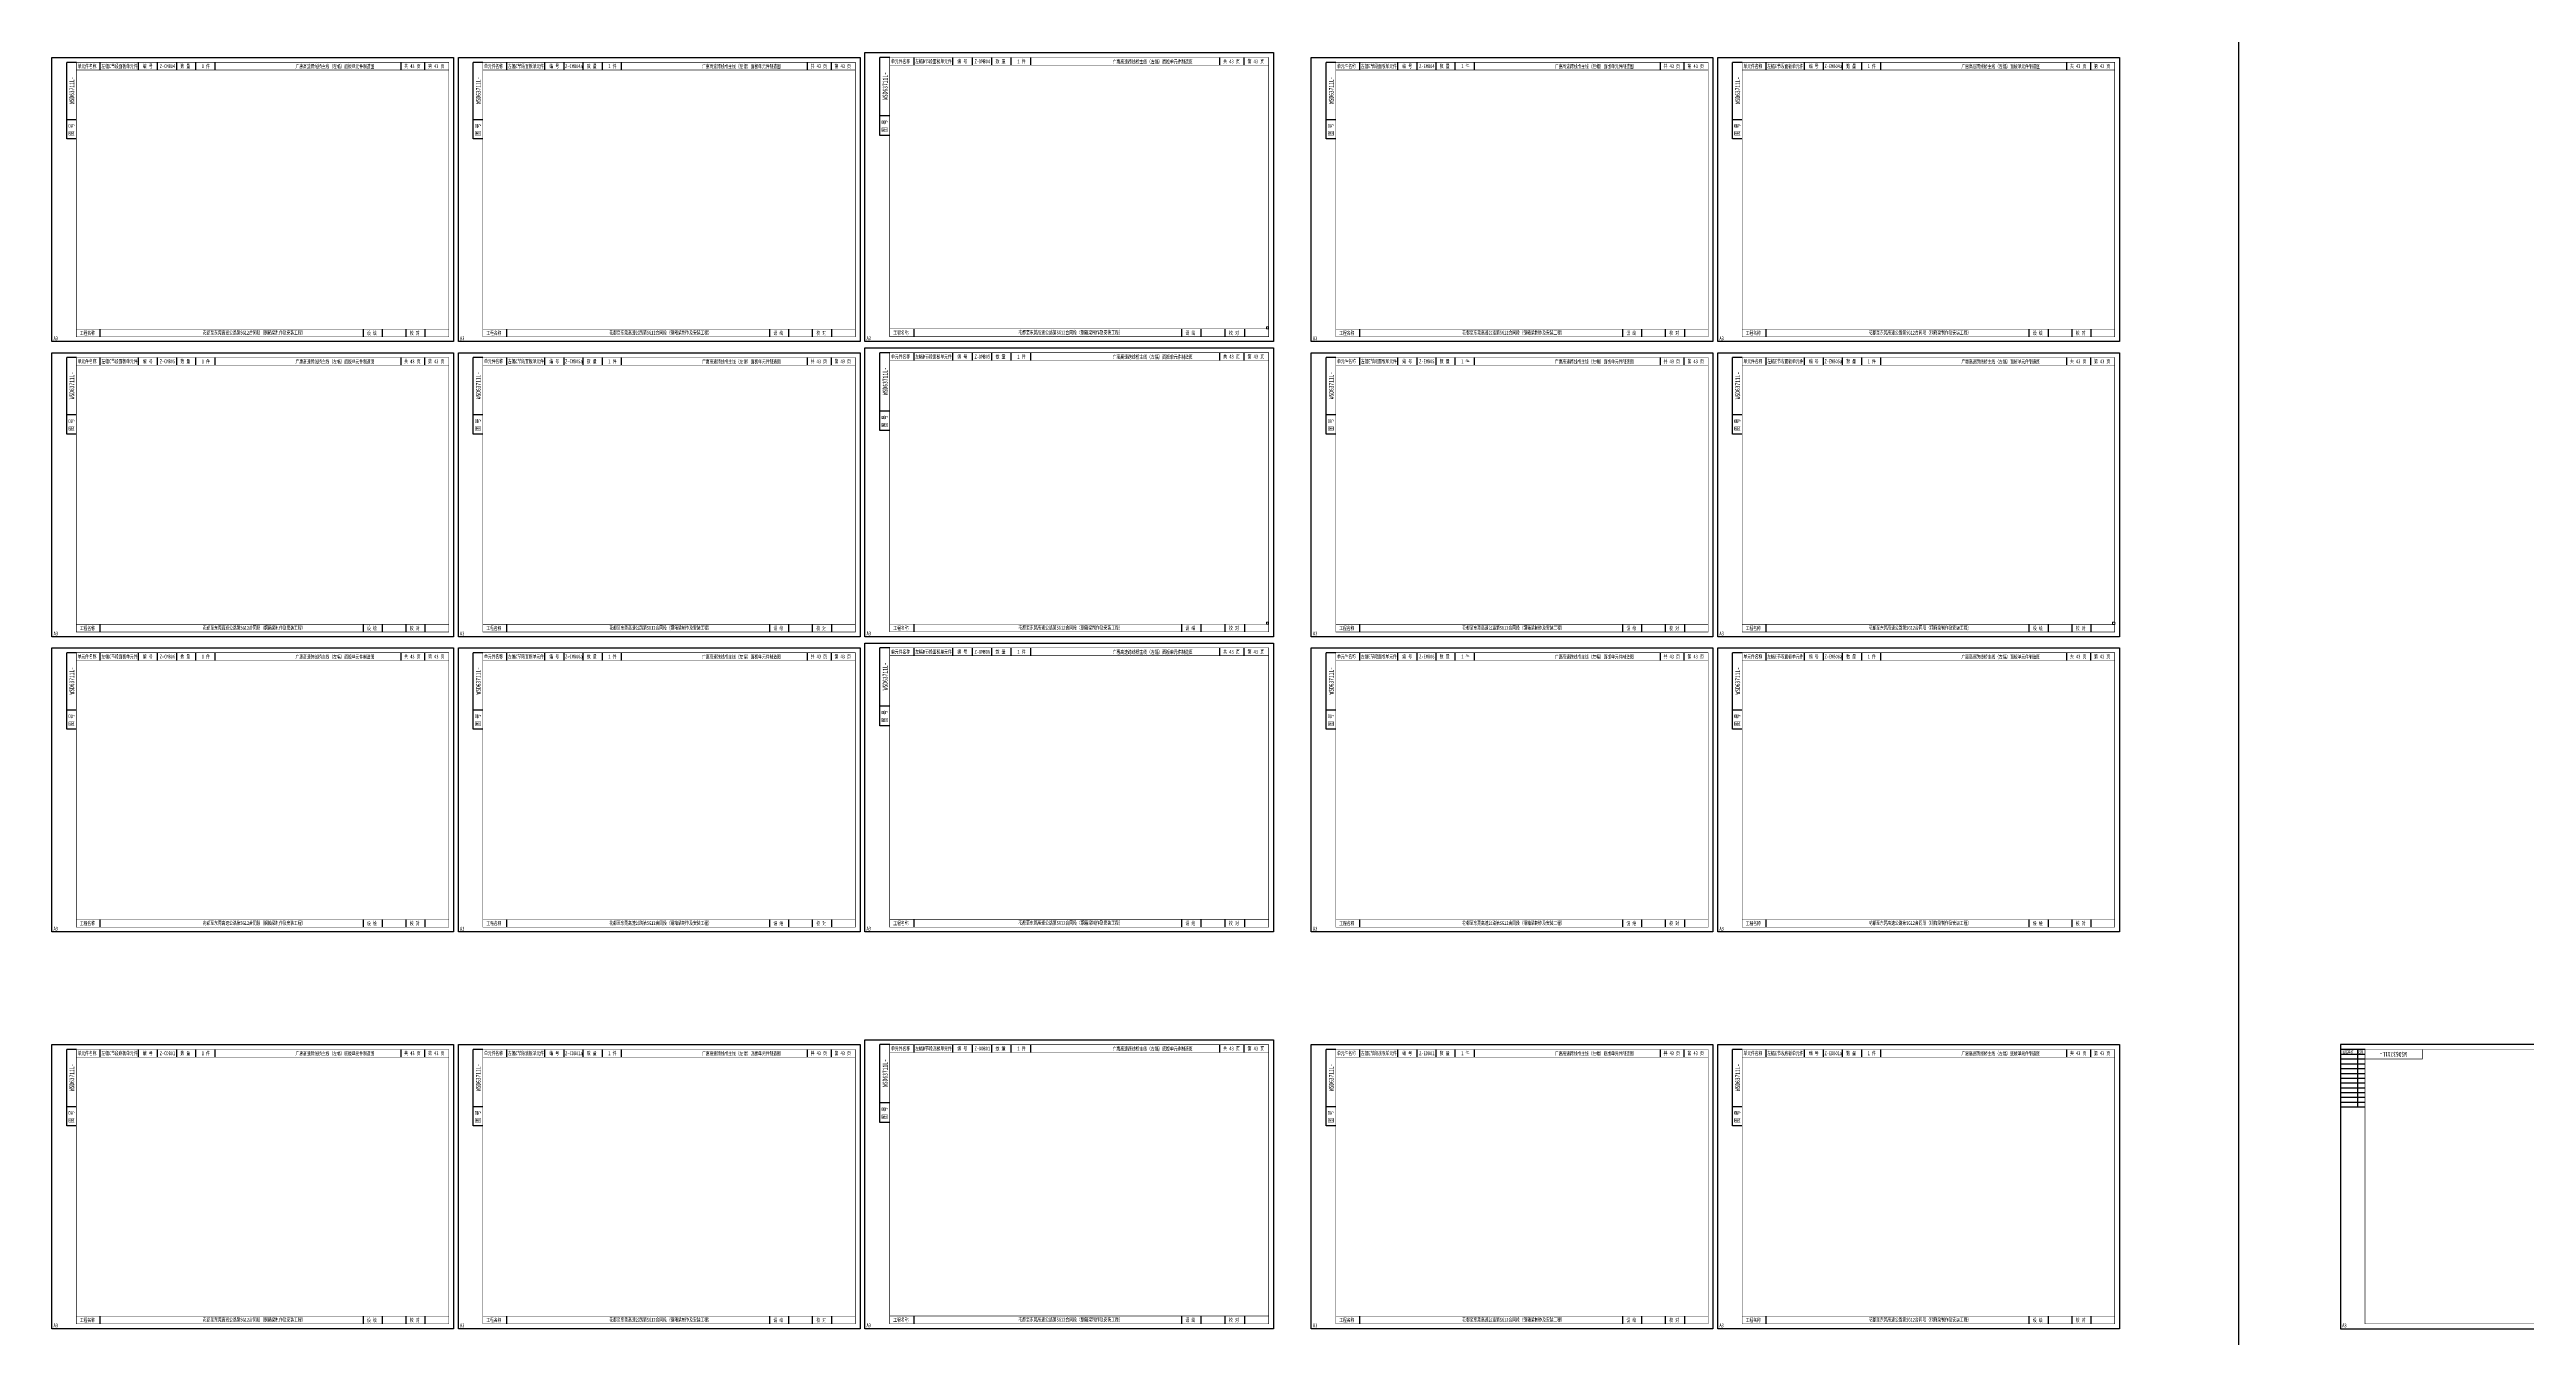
# Model space of a CAD drawing. Extents: x 1629247 to 2251351, y -601856 to -65897.
# Drawn here: x 1731051 to 1847598, y -233423 to -172819 of the extents above; entities that cross this region are included whole.
import ezdxf
from ezdxf.enums import TextEntityAlignment as Align

# ---------------------------------------------------------------- set-up
doc = ezdxf.new("R2010")
doc.units = 0
doc.header["$LTSCALE"] = 2
doc.header["$MEASUREMENT"] = 0
doc.layers.get('0').update_dxf_attribs({"linetype": 'CONTINUOUS'})
doc.layers.add('A3', color=7, linetype='CONTINUOUS')
doc.layers.add('标注层', color=3, linetype='CONTINUOUS', lineweight=13)
doc.styles.add('仿宋', font='仿宋_GB2312_1.ttf', dxfattribs={"width": 0.7})

msp = doc.modelspace()

# ---------------------------------------------------------------- linework, layer by layer
at = {"color": 7, "ltscale": 3}
for points in [[(1834047.6, -285588.8), (1629247.3, -285588.8), (1629247.3, -125579), (1834047.6, -125579)], [(1834047.6, -285588.8), (2057050.8, -285588.8), (2057050.8, -125579), (1834047.6, -125579)]]:
    msp.add_lwpolyline(points, close=True, dxfattribs=at)
at = {"layer": 'A3'}
for p, q in [((1731863.5, -177021.9), (1731863.5, -173421.9)), ((1732313.5, -173421.9), (1731863.5, -173421.9)), ((1733438.5, -173781.9), (1733438.5, -173421.9)), ((1735238.5, -173781.9), (1735238.5, -173421.9)), ((1736138.5, -173781.9), (1736138.5, -173421.9)), ((1737038.5, -173781.9), (1737038.5, -173421.9)), ((1737938.5, -173781.9), (1737938.5, -173421.9)), ((1738838.5, -173781.9), (1738838.5, -173421.9)), ((1747588.8, -173781.9), (1747588.8, -173421.9)), ((1748713.8, -173781.9), (1748713.8, -173421.9)), ((1750988.5, -177021.9), (1750988.5, -173421.9)), ((1751438.5, -173421.9), (1750988.5, -173421.9)), ((1752563.5, -173781.9), (1752563.5, -173421.9)), ((1754363.5, -173781.9), (1754363.5, -173421.9)), ((1755263.5, -173781.9), (1755263.5, -173421.9)), ((1756163.5, -173781.9), (1756163.5, -173421.9)), ((1757063.5, -173781.9), (1757063.5, -173421.9)), ((1757963.5, -173781.9), (1757963.5, -173421.9)), ((1766713.8, -173781.9), (1766713.8, -173421.9)), ((1767838.8, -173781.9), (1767838.8, -173421.9)), ((1770125.6, -176856.8), (1770125.6, -173194.6)), ((1770583.4, -173194.6), (1770125.6, -173194.6)), ((1771727.9, -173560.8), (1771727.9, -173194.6)), ((1773559, -173560.8), (1773559, -173194.6)), ((1774474.6, -173560.8), (1774474.6, -173194.6)), ((1775390.2, -173560.8), (1775390.2, -173194.6)), ((1776305.7, -173560.8), (1776305.7, -173194.6)), ((1777221.3, -173560.8), (1777221.3, -173194.6)), ((1786122.9, -173560.8), (1786122.9, -173194.6)), ((1787267.4, -173560.8), (1787267.4, -173194.6)), ((1791122, -177021.9), (1791122, -173421.9)), ((1791572, -173421.9), (1791122, -173421.9)), ((1792697, -173781.9), (1792697, -173421.9)), ((1794497, -173781.9), (1794497, -173421.9)), ((1795397, -173781.9), (1795397, -173421.9)), ((1796297, -173781.9), (1796297, -173421.9)), ((1797197, -173781.9), (1797197, -173421.9)), ((1798097, -173781.9), (1798097, -173421.9)), ((1806847.2, -173781.9), (1806847.2, -173421.9)), ((1807972.2, -173781.9), (1807972.2, -173421.9)), ((1810247, -177021.9), (1810247, -173421.9)), ((1810697, -173421.9), (1810247, -173421.9)), ((1811822, -173781.9), (1811822, -173421.9)), ((1813622, -173781.9), (1813622, -173421.9)), ((1814522, -173781.9), (1814522, -173421.9)), ((1815422, -173781.9), (1815422, -173421.9)), ((1816322, -173781.9), (1816322, -173421.9)), ((1817222, -173781.9), (1817222, -173421.9)), ((1825972.2, -173781.9), (1825972.2, -173421.9)), ((1827097.2, -173781.9), (1827097.2, -173421.9)), ((1770583.4, -175941.3), (1770125.6, -175941.3)), ((1732313.5, -176121.9), (1731863.5, -176121.9)), ((1732313.5, -177021.9), (1731863.5, -177021.9)), ((1751438.5, -176121.9), (1750988.5, -176121.9)), ((1751438.5, -177021.9), (1750988.5, -177021.9)), ((1770583.4, -176856.8), (1770125.6, -176856.8)), ((1791572, -176121.9), (1791122, -176121.9)), ((1791572, -177021.9), (1791122, -177021.9)), ((1810697, -176121.9), (1810247, -176121.9)), ((1810697, -177021.9), (1810247, -177021.9)), ((1733438.5, -186336.9), (1733438.5, -185976.9)), ((1745818, -186336.9), (1745818, -185976.9)), ((1746718, -186336.9), (1746718, -185976.9)), ((1747832.3, -186336.9), (1747832.3, -185976.9)), ((1748732.3, -186336.9), (1748732.3, -185976.9)), ((1752563.5, -186336.9), (1752563.5, -185976.9)), ((1764943, -186336.9), (1764943, -185976.9)), ((1765843, -186336.9), (1765843, -185976.9)), ((1766957.3, -186336.9), (1766957.3, -185976.9)), ((1767857.3, -186336.9), (1767857.3, -185976.9)), ((1771727.9, -186333), (1771727.9, -185966.8)), ((1784321.5, -186333), (1784321.5, -185966.8)), ((1785237.1, -186333), (1785237.1, -185966.8)), ((1786370.6, -186333), (1786370.6, -185966.8)), ((1787286.2, -186333), (1787286.2, -185966.8)), ((1792697, -186336.9), (1792697, -185976.9)), ((1805076.5, -186336.9), (1805076.5, -185976.9)), ((1805976.5, -186336.9), (1805976.5, -185976.9)), ((1807090.7, -186336.9), (1807090.7, -185976.9)), ((1807990.7, -186336.9), (1807990.7, -185976.9)), ((1811822, -186336.9), (1811822, -185976.9)), ((1824201.5, -186336.9), (1824201.5, -185976.9)), ((1825101.5, -186336.9), (1825101.5, -185976.9)), ((1826215.7, -186336.9), (1826215.7, -185976.9)), ((1827115.7, -186336.9), (1827115.7, -185976.9)), ((1731863.5, -190911.9), (1731863.5, -187311.9)), ((1732313.5, -187311.9), (1731863.5, -187311.9)), ((1733438.5, -187671.9), (1733438.5, -187311.9)), ((1735238.5, -187671.9), (1735238.5, -187311.9)), ((1736138.5, -187671.9), (1736138.5, -187311.9)), ((1737038.5, -187671.9), (1737038.5, -187311.9)), ((1737938.5, -187671.9), (1737938.5, -187311.9)), ((1738838.5, -187671.9), (1738838.5, -187311.9)), ((1747588.8, -187671.9), (1747588.8, -187311.9)), ((1748713.8, -187671.9), (1748713.8, -187311.9)), ((1750988.5, -190911.9), (1750988.5, -187311.9)), ((1751438.5, -187311.9), (1750988.5, -187311.9)), ((1752563.5, -187671.9), (1752563.5, -187311.9)), ((1754363.5, -187671.9), (1754363.5, -187311.9)), ((1755263.5, -187671.9), (1755263.5, -187311.9)), ((1756163.5, -187671.9), (1756163.5, -187311.9)), ((1757063.5, -187671.9), (1757063.5, -187311.9)), ((1757963.5, -187671.9), (1757963.5, -187311.9)), ((1766713.8, -187671.9), (1766713.8, -187311.9)), ((1767838.8, -187671.9), (1767838.8, -187311.9)), ((1770125.6, -190746.8), (1770125.6, -187084.6)), ((1770583.4, -187084.6), (1770125.6, -187084.6)), ((1771727.9, -187450.8), (1771727.9, -187084.6)), ((1773559, -187450.8), (1773559, -187084.6)), ((1774474.6, -187450.8), (1774474.6, -187084.6)), ((1775390.2, -187450.8), (1775390.2, -187084.6)), ((1776305.7, -187450.8), (1776305.7, -187084.6)), ((1777221.3, -187450.8), (1777221.3, -187084.6)), ((1786122.9, -187450.8), (1786122.9, -187084.6)), ((1787267.4, -187450.8), (1787267.4, -187084.6)), ((1791122, -190911.9), (1791122, -187311.9)), ((1791572, -187311.9), (1791122, -187311.9)), ((1792697, -187671.9), (1792697, -187311.9)), ((1794497, -187671.9), (1794497, -187311.9)), ((1795397, -187671.9), (1795397, -187311.9)), ((1796297, -187671.9), (1796297, -187311.9)), ((1797197, -187671.9), (1797197, -187311.9)), ((1798097, -187671.9), (1798097, -187311.9)), ((1806847.2, -187671.9), (1806847.2, -187311.9)), ((1807972.2, -187671.9), (1807972.2, -187311.9)), ((1810247, -190911.9), (1810247, -187311.9)), ((1810697, -187311.9), (1810247, -187311.9)), ((1811822, -187671.9), (1811822, -187311.9)), ((1813622, -187671.9), (1813622, -187311.9)), ((1814522, -187671.9), (1814522, -187311.9)), ((1815422, -187671.9), (1815422, -187311.9)), ((1816322, -187671.9), (1816322, -187311.9)), ((1817222, -187671.9), (1817222, -187311.9)), ((1825972.2, -187671.9), (1825972.2, -187311.9)), ((1827097.2, -187671.9), (1827097.2, -187311.9)), ((1770583.4, -189831.3), (1770125.6, -189831.3)), ((1732313.5, -190011.9), (1731863.5, -190011.9)), ((1732313.5, -190911.9), (1731863.5, -190911.9)), ((1751438.5, -190011.9), (1750988.5, -190011.9)), ((1751438.5, -190911.9), (1750988.5, -190911.9)), ((1770583.4, -190746.8), (1770125.6, -190746.8)), ((1791572, -190011.9), (1791122, -190011.9)), ((1791572, -190911.9), (1791122, -190911.9)), ((1810697, -190011.9), (1810247, -190011.9)), ((1810697, -190911.9), (1810247, -190911.9)), ((1733438.5, -200226.9), (1733438.5, -199866.9)), ((1745818, -200226.9), (1745818, -199866.9)), ((1746718, -200226.9), (1746718, -199866.9)), ((1747832.3, -200226.9), (1747832.3, -199866.9)), ((1748732.3, -200226.9), (1748732.3, -199866.9)), ((1752563.5, -200226.9), (1752563.5, -199866.9)), ((1764943, -200226.9), (1764943, -199866.9)), ((1765843, -200226.9), (1765843, -199866.9)), ((1766957.3, -200226.9), (1766957.3, -199866.9)), ((1767857.3, -200226.9), (1767857.3, -199866.9)), ((1771727.9, -200223), (1771727.9, -199856.8)), ((1784321.5, -200223), (1784321.5, -199856.8)), ((1785237.1, -200223), (1785237.1, -199856.8)), ((1786370.6, -200223), (1786370.6, -199856.8)), ((1787286.2, -200223), (1787286.2, -199856.8)), ((1792697, -200226.9), (1792697, -199866.9)), ((1805076.5, -200226.9), (1805076.5, -199866.9)), ((1805976.5, -200226.9), (1805976.5, -199866.9)), ((1807090.7, -200226.9), (1807090.7, -199866.9)), ((1807990.7, -200226.9), (1807990.7, -199866.9)), ((1811822, -200226.9), (1811822, -199866.9)), ((1824201.5, -200226.9), (1824201.5, -199866.9)), ((1825101.5, -200226.9), (1825101.5, -199866.9)), ((1826215.7, -200226.9), (1826215.7, -199866.9)), ((1827115.7, -200226.9), (1827115.7, -199866.9)), ((1731863.5, -204801.9), (1731863.5, -201201.9)), ((1732313.5, -201201.9), (1731863.5, -201201.9)), ((1733438.5, -201561.9), (1733438.5, -201201.9)), ((1735238.5, -201561.9), (1735238.5, -201201.9)), ((1736138.5, -201561.9), (1736138.5, -201201.9)), ((1737038.5, -201561.9), (1737038.5, -201201.9)), ((1737938.5, -201561.9), (1737938.5, -201201.9)), ((1738838.5, -201561.9), (1738838.5, -201201.9)), ((1747588.8, -201561.9), (1747588.8, -201201.9)), ((1748713.8, -201561.9), (1748713.8, -201201.9)), ((1750988.5, -204801.9), (1750988.5, -201201.9)), ((1751438.5, -201201.9), (1750988.5, -201201.9)), ((1752563.5, -201561.9), (1752563.5, -201201.9)), ((1754363.5, -201561.9), (1754363.5, -201201.9)), ((1755263.5, -201561.9), (1755263.5, -201201.9)), ((1756163.5, -201561.9), (1756163.5, -201201.9)), ((1757063.5, -201561.9), (1757063.5, -201201.9)), ((1757963.5, -201561.9), (1757963.5, -201201.9)), ((1766713.8, -201561.9), (1766713.8, -201201.9)), ((1767838.8, -201561.9), (1767838.8, -201201.9)), ((1770125.6, -204636.8), (1770125.6, -200974.6)), ((1770583.4, -200974.6), (1770125.6, -200974.6)), ((1771727.9, -201340.8), (1771727.9, -200974.6)), ((1773559, -201340.8), (1773559, -200974.6)), ((1774474.6, -201340.8), (1774474.6, -200974.6)), ((1775390.2, -201340.8), (1775390.2, -200974.6)), ((1776305.7, -201340.8), (1776305.7, -200974.6)), ((1777221.3, -201340.8), (1777221.3, -200974.6)), ((1786122.9, -201340.8), (1786122.9, -200974.6)), ((1787267.4, -201340.8), (1787267.4, -200974.6)), ((1791122, -204801.9), (1791122, -201201.9)), ((1791572, -201201.9), (1791122, -201201.9)), ((1792697, -201561.9), (1792697, -201201.9)), ((1794497, -201561.9), (1794497, -201201.9)), ((1795397, -201561.9), (1795397, -201201.9)), ((1796297, -201561.9), (1796297, -201201.9)), ((1797197, -201561.9), (1797197, -201201.9)), ((1798097, -201561.9), (1798097, -201201.9)), ((1806847.2, -201561.9), (1806847.2, -201201.9)), ((1807972.2, -201561.9), (1807972.2, -201201.9)), ((1810247, -204801.9), (1810247, -201201.9)), ((1810697, -201201.9), (1810247, -201201.9)), ((1811822, -201561.9), (1811822, -201201.9)), ((1813622, -201561.9), (1813622, -201201.9)), ((1814522, -201561.9), (1814522, -201201.9)), ((1815422, -201561.9), (1815422, -201201.9)), ((1816322, -201561.9), (1816322, -201201.9)), ((1817222, -201561.9), (1817222, -201201.9)), ((1825972.2, -201561.9), (1825972.2, -201201.9)), ((1827097.2, -201561.9), (1827097.2, -201201.9)), ((1732313.5, -203901.9), (1731863.5, -203901.9)), ((1751438.5, -203901.9), (1750988.5, -203901.9)), ((1770583.4, -203721.3), (1770125.6, -203721.3)), ((1791572, -203901.9), (1791122, -203901.9)), ((1810697, -203901.9), (1810247, -203901.9)), ((1732313.5, -204801.9), (1731863.5, -204801.9)), ((1751438.5, -204801.9), (1750988.5, -204801.9)), ((1770583.4, -204636.8), (1770125.6, -204636.8)), ((1791572, -204801.9), (1791122, -204801.9)), ((1810697, -204801.9), (1810247, -204801.9)), ((1733438.5, -214116.9), (1733438.5, -213756.9)), ((1745818, -214116.9), (1745818, -213756.9)), ((1746718, -214116.9), (1746718, -213756.9)), ((1747832.3, -214116.9), (1747832.3, -213756.9)), ((1748732.3, -214116.9), (1748732.3, -213756.9)), ((1752563.5, -214116.9), (1752563.5, -213756.9)), ((1764943, -214116.9), (1764943, -213756.9)), ((1765843, -214116.9), (1765843, -213756.9)), ((1766957.3, -214116.9), (1766957.3, -213756.9)), ((1767857.3, -214116.9), (1767857.3, -213756.9)), ((1771727.9, -214113), (1771727.9, -213746.8)), ((1784321.5, -214113), (1784321.5, -213746.8)), ((1785237.1, -214113), (1785237.1, -213746.8)), ((1786370.6, -214113), (1786370.6, -213746.8)), ((1787286.2, -214113), (1787286.2, -213746.8)), ((1792697, -214116.9), (1792697, -213756.9)), ((1805076.5, -214116.9), (1805076.5, -213756.9)), ((1805976.5, -214116.9), (1805976.5, -213756.9)), ((1807090.7, -214116.9), (1807090.7, -213756.9)), ((1807990.7, -214116.9), (1807990.7, -213756.9)), ((1811822, -214116.9), (1811822, -213756.9)), ((1824201.5, -214116.9), (1824201.5, -213756.9)), ((1825101.5, -214116.9), (1825101.5, -213756.9)), ((1826215.7, -214116.9), (1826215.7, -213756.9)), ((1827115.7, -214116.9), (1827115.7, -213756.9)), ((1731863.5, -223469.4), (1731863.5, -219869.4)), ((1732313.5, -219869.4), (1731863.5, -219869.4)), ((1733438.5, -220229.4), (1733438.5, -219869.4)), ((1735238.5, -220229.4), (1735238.5, -219869.4)), ((1736138.5, -220229.4), (1736138.5, -219869.4)), ((1737038.5, -220229.4), (1737038.5, -219869.4)), ((1737938.5, -220229.4), (1737938.5, -219869.4)), ((1738838.5, -220229.4), (1738838.5, -219869.4)), ((1747588.8, -220229.4), (1747588.8, -219869.4)), ((1748713.8, -220229.4), (1748713.8, -219869.4)), ((1750988.5, -223469.4), (1750988.5, -219869.4)), ((1751438.5, -219869.4), (1750988.5, -219869.4)), ((1752563.5, -220229.4), (1752563.5, -219869.4)), ((1754363.5, -220229.4), (1754363.5, -219869.4)), ((1755263.5, -220229.4), (1755263.5, -219869.4)), ((1756163.5, -220229.4), (1756163.5, -219869.4)), ((1757063.5, -220229.4), (1757063.5, -219869.4)), ((1757963.5, -220229.4), (1757963.5, -219869.4)), ((1766713.8, -220229.4), (1766713.8, -219869.4)), ((1767838.8, -220229.4), (1767838.8, -219869.4)), ((1770125.6, -223304.4), (1770125.6, -219642.1)), ((1770583.4, -219642.1), (1770125.6, -219642.1)), ((1771727.9, -220008.3), (1771727.9, -219642.1)), ((1773559, -220008.3), (1773559, -219642.1)), ((1774474.6, -220008.3), (1774474.6, -219642.1)), ((1775390.2, -220008.3), (1775390.2, -219642.1)), ((1776305.7, -220008.3), (1776305.7, -219642.1)), ((1777221.3, -220008.3), (1777221.3, -219642.1)), ((1786122.9, -220008.3), (1786122.9, -219642.1)), ((1787267.4, -220008.3), (1787267.4, -219642.1)), ((1791122, -223469.4), (1791122, -219869.4)), ((1791572, -219869.4), (1791122, -219869.4)), ((1792697, -220229.4), (1792697, -219869.4)), ((1794497, -220229.4), (1794497, -219869.4)), ((1795397, -220229.4), (1795397, -219869.4)), ((1796297, -220229.4), (1796297, -219869.4)), ((1797197, -220229.4), (1797197, -219869.4)), ((1798097, -220229.4), (1798097, -219869.4)), ((1806847.2, -220229.4), (1806847.2, -219869.4)), ((1807972.2, -220229.4), (1807972.2, -219869.4)), ((1810247, -223469.4), (1810247, -219869.4)), ((1810697, -219869.4), (1810247, -219869.4)), ((1811822, -220229.4), (1811822, -219869.4)), ((1813622, -220229.4), (1813622, -219869.4)), ((1814522, -220229.4), (1814522, -219869.4)), ((1815422, -220229.4), (1815422, -219869.4)), ((1816322, -220229.4), (1816322, -219869.4)), ((1817222, -220229.4), (1817222, -219869.4)), ((1825972.2, -220229.4), (1825972.2, -219869.4)), ((1827097.2, -220229.4), (1827097.2, -219869.4)), ((1732313.5, -222569.4), (1731863.5, -222569.4)), ((1751438.5, -222569.4), (1750988.5, -222569.4)), ((1770583.4, -222388.8), (1770125.6, -222388.8)), ((1791572, -222569.4), (1791122, -222569.4)), ((1810697, -222569.4), (1810247, -222569.4)), ((1732313.5, -223469.4), (1731863.5, -223469.4)), ((1751438.5, -223469.4), (1750988.5, -223469.4)), ((1770583.4, -223304.4), (1770125.6, -223304.4)), ((1791572, -223469.4), (1791122, -223469.4)), ((1810697, -223469.4), (1810247, -223469.4)), ((1733438.5, -232784.4), (1733438.5, -232424.4)), ((1745818, -232784.4), (1745818, -232424.4)), ((1746718, -232784.4), (1746718, -232424.4)), ((1747832.3, -232784.4), (1747832.3, -232424.4)), ((1748732.3, -232784.4), (1748732.3, -232424.4)), ((1752563.5, -232784.4), (1752563.5, -232424.4)), ((1764943, -232784.4), (1764943, -232424.4)), ((1765843, -232784.4), (1765843, -232424.4)), ((1766957.3, -232784.4), (1766957.3, -232424.4)), ((1767857.3, -232784.4), (1767857.3, -232424.4)), ((1771727.9, -232780.5), (1771727.9, -232414.3)), ((1784321.5, -232780.5), (1784321.5, -232414.3)), ((1785237.1, -232780.5), (1785237.1, -232414.3)), ((1786370.6, -232780.5), (1786370.6, -232414.3)), ((1787286.2, -232780.5), (1787286.2, -232414.3)), ((1792697, -232784.4), (1792697, -232424.4)), ((1805076.5, -232784.4), (1805076.5, -232424.4)), ((1805976.5, -232784.4), (1805976.5, -232424.4)), ((1807090.7, -232784.4), (1807090.7, -232424.4)), ((1807990.7, -232784.4), (1807990.7, -232424.4)), ((1811822, -232784.4), (1811822, -232424.4)), ((1824201.5, -232784.4), (1824201.5, -232424.4)), ((1825101.5, -232784.4), (1825101.5, -232424.4)), ((1826215.7, -232784.4), (1826215.7, -232424.4)), ((1827115.7, -232784.4), (1827115.7, -232424.4))]:
    msp.add_line(p, q, dxfattribs=at)
at = {"layer": 'A3', "color": 7}
for p, q in [((1840002.3, -219869.4), (1838852.5, -219869.4)), ((1838852.5, -220094.4), (1840002.3, -220094.4)), ((1839644.2, -219869.4), (1839644.2, -222569.4)), ((1838852.5, -220319.4), (1840002.3, -220319.4)), ((1838852.5, -220544.4), (1840002.3, -220544.4)), ((1838852.5, -220769.4), (1840002.3, -220769.4)), ((1838852.5, -220994.4), (1840002.3, -220994.4)), ((1838852.5, -221219.4), (1840002.3, -221219.4)), ((1838852.5, -221444.4), (1840002.3, -221444.4)), ((1838852.5, -221669.4), (1840002.3, -221669.4)), ((1838852.5, -221894.4), (1840002.3, -221894.4)), ((1838852.5, -222119.4), (1840002.3, -222119.4)), ((1838852.5, -222344.4), (1840002.3, -222344.4)), ((1838852.5, -222569.4), (1840002.3, -222569.4))]:
    msp.add_line(p, q, dxfattribs=at)
at = {"layer": 'A3'}
for points in [[(1750063.8, -173196.9), (1750063.8, -186561.9), (1731163.8, -186561.9), (1731163.8, -173196.9)], [(1769188.8, -173196.9), (1769188.8, -186561.9), (1750288.8, -186561.9), (1750288.8, -173196.9)], [(1788640.7, -172965.7), (1788640.7, -186561.9), (1769413.8, -186561.9), (1769413.8, -172965.7)], [(1809322.2, -173196.9), (1809322.2, -186561.9), (1790422.2, -186561.9), (1790422.2, -173196.9)], [(1828447.2, -173196.9), (1828447.2, -186561.9), (1809547.2, -186561.9), (1809547.2, -173196.9)], [(1750063.8, -187086.9), (1750063.8, -200451.9), (1731163.8, -200451.9), (1731163.8, -187086.9)], [(1769188.8, -187086.9), (1769188.8, -200451.9), (1750288.8, -200451.9), (1750288.8, -187086.9)], [(1788640.7, -186855.7), (1788640.7, -200451.9), (1769413.8, -200451.9), (1769413.8, -186855.7)], [(1809322.2, -187086.9), (1809322.2, -200451.9), (1790422.2, -200451.9), (1790422.2, -187086.9)], [(1828447.2, -187086.9), (1828447.2, -200451.9), (1809547.2, -200451.9), (1809547.2, -187086.9)], [(1750063.8, -200976.9), (1750063.8, -214341.9), (1731163.8, -214341.9), (1731163.8, -200976.9)], [(1769188.8, -200976.9), (1769188.8, -214341.9), (1750288.8, -214341.9), (1750288.8, -200976.9)], [(1788640.7, -200745.7), (1788640.7, -214341.9), (1769413.8, -214341.9), (1769413.8, -200745.7)], [(1809322.2, -200976.9), (1809322.2, -214341.9), (1790422.2, -214341.9), (1790422.2, -200976.9)], [(1828447.2, -200976.9), (1828447.2, -214341.9), (1809547.2, -214341.9), (1809547.2, -200976.9)], [(1750063.8, -219644.4), (1750063.8, -233009.4), (1731163.8, -233009.4), (1731163.8, -219644.4)], [(1769188.8, -219644.4), (1769188.8, -233009.4), (1750288.8, -233009.4), (1750288.8, -219644.4)], [(1788640.7, -219413.2), (1788640.7, -233009.4), (1769413.8, -233009.4), (1769413.8, -219413.2)], [(1809322.2, -219644.4), (1809322.2, -233009.4), (1790422.2, -233009.4), (1790422.2, -219644.4)], [(1828447.2, -219644.4), (1828447.2, -233009.4), (1809547.2, -233009.4), (1809547.2, -219644.4)], [(1838852.5, -233009.4), (1857752.5, -233009.4), (1857752.5, -219644.4), (1838852.5, -219644.4)]]:
    msp.add_lwpolyline(points, close=True, dxfattribs=at)
for points, const_width in [([(1732313.5, -173421.9), (1749838.8, -173421.9), (1749838.8, -186336.9), (1732313.5, -186336.9), (1732313.5, -173421.9)], 22.5), ([(1751438.5, -173421.9), (1768963.8, -173421.9), (1768963.8, -186336.9), (1751438.5, -186336.9), (1751438.5, -173421.9)], 22.5), ([(1770583.4, -173194.6), (1788411.9, -173194.6), (1788411.9, -186333), (1770583.4, -186333), (1770583.4, -173194.6)], 22.9), ([(1770583.4, -173560.8), (1788411.9, -173560.8)], 18.3), ([(1791572, -173421.9), (1809097.2, -173421.9), (1809097.2, -186336.9), (1791572, -186336.9), (1791572, -173421.9)], 22.5), ([(1810697, -173421.9), (1828222.2, -173421.9), (1828222.2, -186336.9), (1810697, -186336.9), (1810697, -173421.9)], 22.5), ([(1732313.5, -173781.9), (1749838.8, -173781.9)], 18), ([(1751438.5, -173781.9), (1768963.8, -173781.9)], 18), ([(1791572, -173781.9), (1809097.2, -173781.9)], 18), ([(1810697, -173781.9), (1828222.2, -173781.9)], 18), ([(1732313.5, -185976.9), (1749838.8, -185976.9)], 18), ([(1751438.5, -185976.9), (1768963.8, -185976.9)], 18), ([(1770583.4, -185966.8), (1788411.9, -185966.8)], 18.3), ([(1791572, -185976.9), (1809097.2, -185976.9)], 18), ([(1810697, -185976.9), (1828222.2, -185976.9)], 18), ([(1732313.5, -187311.9), (1749838.8, -187311.9), (1749838.8, -200226.9), (1732313.5, -200226.9), (1732313.5, -187311.9)], 22.5), ([(1751438.5, -187311.9), (1768963.8, -187311.9), (1768963.8, -200226.9), (1751438.5, -200226.9), (1751438.5, -187311.9)], 22.5), ([(1770583.4, -187084.6), (1788411.9, -187084.6), (1788411.9, -200223), (1770583.4, -200223), (1770583.4, -187084.6)], 22.9), ([(1770583.4, -187450.8), (1788411.9, -187450.8)], 18.3), ([(1791572, -187311.9), (1809097.2, -187311.9), (1809097.2, -200226.9), (1791572, -200226.9), (1791572, -187311.9)], 22.5), ([(1810697, -187311.9), (1828222.2, -187311.9), (1828222.2, -200226.9), (1810697, -200226.9), (1810697, -187311.9)], 22.5), ([(1732313.5, -187671.9), (1749838.8, -187671.9)], 18), ([(1751438.5, -187671.9), (1768963.8, -187671.9)], 18), ([(1791572, -187671.9), (1809097.2, -187671.9)], 18), ([(1810697, -187671.9), (1828222.2, -187671.9)], 18), ([(1732313.5, -199866.9), (1749838.8, -199866.9)], 18), ([(1751438.5, -199866.9), (1768963.8, -199866.9)], 18), ([(1770583.4, -199856.8), (1788411.9, -199856.8)], 18.3), ([(1791572, -199866.9), (1809097.2, -199866.9)], 18), ([(1810697, -199866.9), (1828222.2, -199866.9)], 18), ([(1732313.5, -201201.9), (1749838.8, -201201.9), (1749838.8, -214116.9), (1732313.5, -214116.9), (1732313.5, -201201.9)], 22.5), ([(1732313.5, -201561.9), (1749838.8, -201561.9)], 18), ([(1751438.5, -201201.9), (1768963.8, -201201.9), (1768963.8, -214116.9), (1751438.5, -214116.9), (1751438.5, -201201.9)], 22.5), ([(1751438.5, -201561.9), (1768963.8, -201561.9)], 18), ([(1770583.4, -200974.6), (1788411.9, -200974.6), (1788411.9, -214113), (1770583.4, -214113), (1770583.4, -200974.6)], 22.9), ([(1770583.4, -201340.8), (1788411.9, -201340.8)], 18.3), ([(1791572, -201201.9), (1809097.2, -201201.9), (1809097.2, -214116.9), (1791572, -214116.9), (1791572, -201201.9)], 22.5), ([(1791572, -201561.9), (1809097.2, -201561.9)], 18), ([(1810697, -201201.9), (1828222.2, -201201.9), (1828222.2, -214116.9), (1810697, -214116.9), (1810697, -201201.9)], 22.5), ([(1810697, -201561.9), (1828222.2, -201561.9)], 18), ([(1732313.5, -213756.9), (1749838.8, -213756.9)], 18), ([(1751438.5, -213756.9), (1768963.8, -213756.9)], 18), ([(1770583.4, -213746.8), (1788411.9, -213746.8)], 18.3), ([(1791572, -213756.9), (1809097.2, -213756.9)], 18), ([(1810697, -213756.9), (1828222.2, -213756.9)], 18), ([(1732313.5, -219869.4), (1749838.8, -219869.4), (1749838.8, -232784.4), (1732313.5, -232784.4), (1732313.5, -219869.4)], 22.5), ([(1732313.5, -220229.4), (1749838.8, -220229.4)], 18), ([(1751438.5, -219869.4), (1768963.8, -219869.4), (1768963.8, -232784.4), (1751438.5, -232784.4), (1751438.5, -219869.4)], 22.5), ([(1751438.5, -220229.4), (1768963.8, -220229.4)], 18), ([(1770583.4, -219642.1), (1788411.9, -219642.1), (1788411.9, -232780.5), (1770583.4, -232780.5), (1770583.4, -219642.1)], 22.9), ([(1770583.4, -220008.3), (1788411.9, -220008.3)], 18.3), ([(1791572, -219869.4), (1809097.2, -219869.4), (1809097.2, -232784.4), (1791572, -232784.4), (1791572, -219869.4)], 22.5), ([(1791572, -220229.4), (1809097.2, -220229.4)], 18), ([(1810697, -219869.4), (1828222.2, -219869.4), (1828222.2, -232784.4), (1810697, -232784.4), (1810697, -219869.4)], 22.5), ([(1810697, -220229.4), (1828222.2, -220229.4)], 18), ([(1840002.3, -219869.4), (1857527.5, -219869.4), (1857527.5, -232784.4), (1840002.3, -232784.4), (1840002.3, -219869.4)], 22.5), ([(1840002.3, -220319.4), (1842698.1, -220319.4), (1842698.1, -219869.4)], 18), ([(1732313.5, -232424.4), (1749838.8, -232424.4)], 18), ([(1751438.5, -232424.4), (1768963.8, -232424.4)], 18), ([(1770583.4, -232414.3), (1788411.9, -232414.3)], 18.3), ([(1791572, -232424.4), (1809097.2, -232424.4)], 18), ([(1810697, -232424.4), (1828222.2, -232424.4)], 18)]:
    msp.add_lwpolyline(points, dxfattribs=dict(at, const_width=const_width))
at = {"layer": '标注层', "color": 7}
for points in [[(1788411.9, -185966.8), (1788311.9, -185966.8), (1788311.9, -185866.8), (1788411.9, -185866.8)], [(1788411.9, -199856.8), (1788311.9, -199856.8), (1788311.9, -199756.8), (1788411.9, -199756.8)], [(1828222.2, -199866.9), (1828122.2, -199866.9), (1828122.2, -199766.9), (1828222.2, -199766.9)]]:
    msp.add_lwpolyline(points, close=True, dxfattribs=at)

# ---------------------------------------------------------------- texts
at = {"layer": 'A3', "color": 7, "linetype": 'Continuous', "style": '仿宋', "width": 0.7}
for s, height, p in [('单元件名称', 180, (1732376, -173692.1)), ('编 号', 180, (1735444.4, -173692.1)), ('数 量', 180, (1737210.9, -173692.1)), ('共 43 页', 180, (1747741, -173692.1)), ('第 43 页', 180, (1748866, -173692.1)), ('单元件名称', 180, (1751501, -173692.1)), ('编 号', 180, (1754569.4, -173692.1)), ('数 量', 180, (1756335.9, -173692.1)), ('共 43 页', 180, (1766866, -173692.1)), ('第 43 页', 180, (1767991, -173692.1)), ('单元件名称', 183.11, (1770647, -173469.4)), ('编 号', 183.11, (1773768.5, -173469.4)), ('数 量', 183.11, (1775565.5, -173469.4)), ('共 43 页', 183.11, (1786277.8, -173469.4)), ('第 43 页', 183.11, (1787422.3, -173469.4)), ('单元件名称', 180, (1791634.5, -173692.1)), ('编 号', 180, (1794702.9, -173692.1)), ('数 量', 180, (1796469.3, -173692.1)), ('共 43 页', 180, (1806999.5, -173692.1)), ('第 43 页', 180, (1808124.5, -173692.1)), ('单元件名称', 180, (1810759.5, -173692.1)), ('编 号', 180, (1813827.9, -173692.1)), ('数 量', 180, (1815594.3, -173692.1)), ('共 43 页', 180, (1826124.5, -173692.1)), ('第 43 页', 180, (1827249.5, -173692.1)), ('工程名称', 180, (1732479.1, -186247.1)), ('花都至东莞高速公路第SG12合同段（钢箱梁制作及安装工程）', 180, (1738265.2, -186229.4)), ('设 绘', 180, (1745993.5, -186247.1)), ('校 对', 180, (1748007.8, -186247.1)), ('工程名称', 180, (1751604.1, -186247.1)), ('花都至东莞高速公路第SG12合同段（钢箱梁制作及安装工程）', 180, (1757390.2, -186229.4)), ('设 绘', 180, (1765118.5, -186247.1)), ('校 对', 180, (1767132.8, -186247.1)), ('工程名称', 183.11, (1770751.9, -186241.6)), ('花都至东莞高速公路第SG12合同段（钢箱梁制作及安装工程）', 183.114, (1776638.1, -186223.6)), ('设 绘', 183.11, (1784500.1, -186241.6)), ('校 对', 183.11, (1786549.2, -186241.6)), ('工程名称', 180, (1791737.6, -186247.1)), ('花都至东莞高速公路第SG12合同段（钢箱梁制作及安装工程）', 180, (1797523.7, -186229.4)), ('设 绘', 180, (1805252, -186247.1)), ('校 对', 180, (1807266.2, -186247.1)), ('工程名称', 180, (1810862.6, -186247.1)), ('花都至东莞高速公路第SG12合同段（钢箱梁制作及安装工程）', 180, (1816648.7, -186229.4)), ('设 绘', 180, (1824377, -186247.1)), ('校 对', 180, (1826391.2, -186247.1)), ('单元件名称', 180, (1732376, -187582.1)), ('编 号', 180, (1735444.4, -187582.1)), ('数 量', 180, (1737210.9, -187582.1)), ('共 43 页', 180, (1747741, -187582.1)), ('第 43 页', 180, (1748866, -187582.1)), ('单元件名称', 180, (1751501, -187582.1)), ('编 号', 180, (1754569.4, -187582.1)), ('数 量', 180, (1756335.9, -187582.1)), ('共 43 页', 180, (1766866, -187582.1)), ('第 43 页', 180, (1767991, -187582.1)), ('单元件名称', 183.11, (1770647, -187359.4)), ('编 号', 183.11, (1773768.5, -187359.4)), ('数 量', 183.11, (1775565.5, -187359.4)), ('共 43 页', 183.11, (1786277.8, -187359.4)), ('第 43 页', 183.11, (1787422.3, -187359.4)), ('单元件名称', 180, (1791634.5, -187582.1)), ('编 号', 180, (1794702.9, -187582.1)), ('数 量', 180, (1796469.3, -187582.1)), ('共 43 页', 180, (1806999.5, -187582.1)), ('第 43 页', 180, (1808124.5, -187582.1)), ('单元件名称', 180, (1810759.5, -187582.1)), ('编 号', 180, (1813827.9, -187582.1)), ('数 量', 180, (1815594.3, -187582.1)), ('共 43 页', 180, (1826124.5, -187582.1)), ('第 43 页', 180, (1827249.5, -187582.1)), ('工程名称', 180, (1732479.1, -200137.1)), ('花都至东莞高速公路第SG12合同段（钢箱梁制作及安装工程）', 180, (1738265.2, -200119.4)), ('设 绘', 180, (1745993.5, -200137.1)), ('校 对', 180, (1748007.8, -200137.1)), ('工程名称', 180, (1751604.1, -200137.1)), ('花都至东莞高速公路第SG12合同段（钢箱梁制作及安装工程）', 180, (1757390.2, -200119.4)), ('设 绘', 180, (1765118.5, -200137.1)), ('校 对', 180, (1767132.8, -200137.1)), ('工程名称', 183.11, (1770751.9, -200131.6)), ('花都至东莞高速公路第SG12合同段（钢箱梁制作及安装工程）', 183.114, (1776638.1, -200113.6)), ('设 绘', 183.11, (1784500.1, -200131.6)), ('校 对', 183.11, (1786549.2, -200131.6)), ('工程名称', 180, (1791737.6, -200137.1)), ('花都至东莞高速公路第SG12合同段（钢箱梁制作及安装工程）', 180, (1797523.7, -200119.4)), ('设 绘', 180, (1805252, -200137.1)), ('校 对', 180, (1807266.2, -200137.1)), ('工程名称', 180, (1810862.6, -200137.1)), ('花都至东莞高速公路第SG12合同段（钢箱梁制作及安装工程）', 180, (1816648.7, -200119.4)), ('设 绘', 180, (1824377, -200137.1)), ('校 对', 180, (1826391.2, -200137.1)), ('单元件名称', 180, (1732376, -201472.1)), ('编 号', 180, (1735444.4, -201472.1)), ('数 量', 180, (1737210.9, -201472.1)), ('共 43 页', 180, (1747741, -201472.1)), ('第 43 页', 180, (1748866, -201472.1)), ('单元件名称', 180, (1751501, -201472.1)), ('编 号', 180, (1754569.4, -201472.1)), ('数 量', 180, (1756335.9, -201472.1)), ('共 43 页', 180, (1766866, -201472.1)), ('第 43 页', 180, (1767991, -201472.1)), ('单元件名称', 183.11, (1770647, -201249.4)), ('编 号', 183.11, (1773768.5, -201249.4)), ('数 量', 183.11, (1775565.5, -201249.4)), ('共 43 页', 183.11, (1786277.8, -201249.4)), ('第 43 页', 183.11, (1787422.3, -201249.4)), ('单元件名称', 180, (1791634.5, -201472.1)), ('编 号', 180, (1794702.9, -201472.1)), ('数 量', 180, (1796469.3, -201472.1)), ('共 43 页', 180, (1806999.5, -201472.1)), ('第 43 页', 180, (1808124.5, -201472.1)), ('单元件名称', 180, (1810759.5, -201472.1)), ('编 号', 180, (1813827.9, -201472.1)), ('数 量', 180, (1815594.3, -201472.1)), ('共 43 页', 180, (1826124.5, -201472.1)), ('第 43 页', 180, (1827249.5, -201472.1)), ('工程名称', 180, (1732479.1, -214027.1)), ('花都至东莞高速公路第SG12合同段（钢箱梁制作及安装工程）', 180, (1738265.2, -214009.4)), ('设 绘', 180, (1745993.5, -214027.1)), ('校 对', 180, (1748007.8, -214027.1)), ('工程名称', 180, (1751604.1, -214027.1)), ('花都至东莞高速公路第SG12合同段（钢箱梁制作及安装工程）', 180, (1757390.2, -214009.4)), ('设 绘', 180, (1765118.5, -214027.1)), ('校 对', 180, (1767132.8, -214027.1)), ('工程名称', 183.11, (1770751.9, -214021.6)), ('花都至东莞高速公路第SG12合同段（钢箱梁制作及安装工程）', 183.114, (1776638.1, -214003.6)), ('设 绘', 183.11, (1784500.1, -214021.6)), ('校 对', 183.11, (1786549.2, -214021.6)), ('工程名称', 180, (1791737.6, -214027.1)), ('花都至东莞高速公路第SG12合同段（钢箱梁制作及安装工程）', 180, (1797523.7, -214009.4)), ('设 绘', 180, (1805252, -214027.1)), ('校 对', 180, (1807266.2, -214027.1)), ('工程名称', 180, (1810862.6, -214027.1)), ('花都至东莞高速公路第SG12合同段（钢箱梁制作及安装工程）', 180, (1816648.7, -214009.4)), ('设 绘', 180, (1824377, -214027.1)), ('校 对', 180, (1826391.2, -214027.1)), ('单元件名称', 180, (1732376, -220139.6)), ('编 号', 180, (1735444.4, -220139.6)), ('数 量', 180, (1737210.9, -220139.6)), ('共 43 页', 180, (1747741, -220139.6)), ('第 43 页', 180, (1748866, -220139.6)), ('单元件名称', 180, (1751501, -220139.6)), ('编 号', 180, (1754569.4, -220139.6)), ('数 量', 180, (1756335.9, -220139.6)), ('共 43 页', 180, (1766866, -220139.6)), ('第 43 页', 180, (1767991, -220139.6)), ('单元件名称', 183.11, (1770647, -219916.9)), ('编 号', 183.11, (1773768.5, -219916.9)), ('数 量', 183.11, (1775565.5, -219916.9)), ('共 43 页', 183.11, (1786277.8, -219916.9)), ('第 43 页', 183.11, (1787422.3, -219916.9)), ('单元件名称', 180, (1791634.5, -220139.6)), ('编 号', 180, (1794702.9, -220139.6)), ('数 量', 180, (1796469.3, -220139.6)), ('共 43 页', 180, (1806999.5, -220139.6)), ('第 43 页', 180, (1808124.5, -220139.6)), ('单元件名称', 180, (1810759.5, -220139.6)), ('编 号', 180, (1813827.9, -220139.6)), ('数 量', 180, (1815594.3, -220139.6)), ('共 43 页', 180, (1826124.5, -220139.6)), ('第 43 页', 180, (1827249.5, -220139.6)), ('发送单位', 135, (1838935.9, -220052.3)), ('份数', 135, (1839642.7, -220052.3)), ('工程名称', 180, (1732479.1, -232694.6)), ('花都至东莞高速公路第SG12合同段（钢箱梁制作及安装工程）', 180, (1738265.2, -232676.9)), ('设 绘', 180, (1745993.5, -232694.6)), ('校 对', 180, (1748007.8, -232694.6)), ('工程名称', 180, (1751604.1, -232694.6)), ('花都至东莞高速公路第SG12合同段（钢箱梁制作及安装工程）', 180, (1757390.2, -232676.9)), ('设 绘', 180, (1765118.5, -232694.6)), ('校 对', 180, (1767132.8, -232694.6)), ('工程名称', 183.11, (1770751.9, -232689.1)), ('花都至东莞高速公路第SG12合同段（钢箱梁制作及安装工程）', 183.114, (1776638.1, -232671.1)), ('设 绘', 183.11, (1784500.1, -232689.1)), ('校 对', 183.11, (1786549.2, -232689.1)), ('工程名称', 180, (1791737.6, -232694.6)), ('花都至东莞高速公路第SG12合同段（钢箱梁制作及安装工程）', 180, (1797523.7, -232676.9)), ('设 绘', 180, (1805252, -232694.6)), ('校 对', 180, (1807266.2, -232694.6)), ('工程名称', 180, (1810862.6, -232694.6)), ('花都至东莞高速公路第SG12合同段（钢箱梁制作及安装工程）', 180, (1816648.7, -232676.9)), ('设 绘', 180, (1824377, -232694.6)), ('校 对', 180, (1826391.2, -232694.6))]:
    msp.add_text(s, height=height, dxfattribs=at).set_placement(p)
at = {"layer": 'A3', "color": 6, "linetype": 'Continuous', "style": '仿宋', "width": 0.7}
for s, height, p in [('左幅C节段面板单元件', 180, (1734340.6, -173692.1)), ('Z-CMB04', 180, (1736599.1, -173692.1)), ('1 件', 180, (1738408.3, -173692.1)), ('左幅C节段面板单元件', 180, (1753465.6, -173692.1)), ('Z-CMB04a', 180, (1755724.1, -173692.1)), ('1 件', 180, (1757533.3, -173692.1)), ('左幅D节段面板单元件', 183.11, (1772645.6, -173469.4)), ('Z-DMB04', 183.11, (1774943.2, -173469.4)), ('1 件', 183.11, (1776783.6, -173469.4)), ('左幅E节段面板单元件', 180, (1793599.1, -173692.1)), ('Z-EMB04', 180, (1795857.6, -173692.1)), ('1 件', 180, (1797666.8, -173692.1)), ('左幅E节段面板单元件', 180, (1812724.1, -173692.1)), ('Z-EMB04a', 180, (1814982.6, -173692.1)), ('1 件', 180, (1816791.8, -173692.1)), ('左幅C节段面板单元件', 180, (1734340.6, -187582.1)), ('Z-CMB05', 180, (1736599.1, -187582.1)), ('1 件', 180, (1738408.3, -187582.1)), ('左幅C节段面板单元件', 180, (1753465.6, -187582.1)), ('Z-CMB05a', 180, (1755724.1, -187582.1)), ('1 件', 180, (1757533.3, -187582.1)), ('左幅D节段面板单元件', 183.11, (1772645.6, -187359.4)), ('Z-DMB05', 183.11, (1774943.2, -187359.4)), ('1 件', 183.11, (1776783.6, -187359.4)), ('左幅E节段面板单元件', 180, (1793599.1, -187582.1)), ('Z-EMB05', 180, (1795857.6, -187582.1)), ('1 件', 180, (1797666.8, -187582.1)), ('左幅E节段面板单元件', 180, (1812724.1, -187582.1)), ('Z-EMB05a', 180, (1814982.6, -187582.1)), ('1 件', 180, (1816791.8, -187582.1)), ('左幅C节段面板单元件', 180, (1734340.6, -201472.1)), ('Z-CMB06', 180, (1736599.1, -201472.1)), ('1 件', 180, (1738408.3, -201472.1)), ('左幅C节段面板单元件', 180, (1753465.6, -201472.1)), ('Z-CMB06a', 180, (1755724.1, -201472.1)), ('1 件', 180, (1757533.3, -201472.1)), ('左幅D节段面板单元件', 183.11, (1772645.6, -201249.4)), ('Z-DMB06', 183.11, (1774943.2, -201249.4)), ('1 件', 183.11, (1776783.6, -201249.4)), ('左幅E节段面板单元件', 180, (1793599.1, -201472.1)), ('Z-EMB06', 180, (1795857.6, -201472.1)), ('1 件', 180, (1797666.8, -201472.1)), ('左幅E节段面板单元件', 180, (1812724.1, -201472.1)), ('Z-EMB06a', 180, (1814982.6, -201472.1)), ('1 件', 180, (1816791.8, -201472.1)), ('左幅C节段底板单元件', 180, (1734340.6, -220139.6)), ('Z-CDB01', 180, (1736599.1, -220139.6)), ('1 件', 180, (1738408.3, -220139.6)), ('左幅C节段底板单元件', 180, (1753465.6, -220139.6)), ('Z-CDB01a', 180, (1755724.1, -220139.6)), ('1 件', 180, (1757533.3, -220139.6)), ('左幅D节段底板单元件', 183.11, (1772645.6, -219916.9)), ('Z-DDB01', 183.11, (1774943.2, -219916.9)), ('1 件', 183.11, (1776783.6, -219916.9)), ('左幅E节段底板单元件', 180, (1793599.1, -220139.6)), ('Z-EDB01', 180, (1795857.6, -220139.6)), ('1 件', 180, (1797666.8, -220139.6)), ('左幅E节段底板单元件', 180, (1812724.1, -220139.6)), ('Z-EDB01a', 180, (1814982.6, -220139.6)), ('1 件', 180, (1816791.8, -220139.6))]:
    msp.add_text(s, height=height, dxfattribs=at).set_placement(p, align=Align.CENTER)
for s, height, p in [('广惠高速跨线桥主线（左幅）面板单元件制造图', 180, (1742627.4, -173702.7)), ('广惠高速跨线桥主线（左幅）面板单元件制造图', 180, (1761752.4, -173702.7)), ('广惠高速跨线桥主线（左幅）面板单元件制造图', 183.114, (1781075.7, -173480.3)), ('广惠高速跨线桥主线（左幅）面板单元件制造图', 180, (1801885.9, -173702.7)), ('广惠高速跨线桥主线（左幅）面板单元件制造图', 180, (1821010.9, -173702.7)), ('广惠高速跨线桥主线（左幅）面板单元件制造图', 180, (1742627.4, -187592.7)), ('广惠高速跨线桥主线（左幅）面板单元件制造图', 180, (1761752.4, -187592.7)), ('广惠高速跨线桥主线（左幅）面板单元件制造图', 183.114, (1781075.7, -187370.3)), ('广惠高速跨线桥主线（左幅）面板单元件制造图', 180, (1801885.9, -187592.7)), ('广惠高速跨线桥主线（左幅）面板单元件制造图', 180, (1821010.9, -187592.7)), ('广惠高速跨线桥主线（左幅）面板单元件制造图', 180, (1742627.4, -201482.7)), ('广惠高速跨线桥主线（左幅）面板单元件制造图', 180, (1761752.4, -201482.7)), ('广惠高速跨线桥主线（左幅）面板单元件制造图', 183.114, (1781075.7, -201260.3)), ('广惠高速跨线桥主线（左幅）面板单元件制造图', 180, (1801885.9, -201482.7)), ('广惠高速跨线桥主线（左幅）面板单元件制造图', 180, (1821010.9, -201482.7)), ('广惠高速跨线桥主线（左幅）底板单元件制造图', 180, (1742627.4, -220150.3)), ('广惠高速跨线桥主线（左幅）底板单元件制造图', 180, (1761752.4, -220150.3)), ('广惠高速跨线桥主线（左幅）底板单元件制造图', 183.114, (1781075.7, -219927.8)), ('广惠高速跨线桥主线（左幅）底板单元件制造图', 180, (1801885.9, -220150.3)), ('广惠高速跨线桥主线（左幅）底板单元件制造图', 180, (1821010.9, -220150.3))]:
    msp.add_text(s, height=height, dxfattribs=at).set_placement(p)
at = {"layer": 'A3', "color": 7, "linetype": 'Continuous', "style": '仿宋', "width": 0.7}
for height, rotation, p in [(225, 90, (1732214.2, -174740.6)), (225, 90, (1751339.2, -174740.6)), (228.89, 90, (1770482.4, -174536)), (225, 90, (1791472.7, -174740.6)), (225, 90, (1810597.7, -174740.6)), (225, 90, (1732214.2, -188630.6)), (225, 90, (1751339.2, -188630.6)), (228.89, 90, (1770482.4, -188426)), (225, 90, (1791472.7, -188630.6)), (225, 90, (1810597.7, -188630.6)), (225, 90, (1732214.2, -202520.6)), (225, 90, (1751339.2, -202520.6)), (228.89, 90, (1770482.4, -202316)), (225, 90, (1791472.7, -202520.6)), (225, 90, (1810597.7, -202520.6)), (225, 180, (1841330.7, -219983.3)), (225, 90, (1732214.2, -221188.1)), (225, 90, (1751339.2, -221188.1)), (228.89, 90, (1770482.4, -220983.6)), (225, 90, (1791472.7, -221188.1)), (225, 90, (1810597.7, -221188.1))]:
    msp.add_text('WSD63711L-', height=height, rotation=rotation, dxfattribs=at).set_placement(p, align=Align.CENTER)
for height, p in [(225, (1732197.9, -176870.8)), (225, (1751322.9, -176870.8)), (228.89, (1770465.8, -176703.2)), (225, (1791456.4, -176870.8)), (225, (1810581.4, -176870.8)), (225, (1732197.9, -190760.8)), (225, (1751322.9, -190760.8)), (228.89, (1770465.8, -190593.2)), (225, (1791456.4, -190760.8)), (225, (1810581.4, -190760.8)), (228.89, (1770465.8, -204483.2)), (225, (1732197.9, -204650.8)), (225, (1751322.9, -204650.8)), (225, (1791456.4, -204650.8)), (225, (1810581.4, -204650.8)), (225, (1732197.9, -223318.4)), (225, (1751322.9, -223318.4)), (228.89, (1770465.8, -223150.7)), (225, (1791456.4, -223318.4)), (225, (1810581.4, -223318.4))]:
    msp.add_text('图 号', height=height, rotation=90, dxfattribs=at).set_placement(p)
for height, p in [(180, (1731344.3, -186496.6)), (180, (1750469.3, -186496.6)), (183.11, (1769597.5, -186495.5)), (180, (1790602.8, -186496.6)), (180, (1809727.8, -186496.6)), (180, (1731344.3, -200386.6)), (180, (1750469.3, -200386.6)), (183.11, (1769597.5, -200385.5)), (180, (1790602.8, -200386.6)), (180, (1809727.8, -200386.6)), (180, (1731344.3, -214276.6)), (180, (1750469.3, -214276.6)), (183.11, (1769597.5, -214275.5)), (180, (1790602.8, -214276.6)), (180, (1809727.8, -214276.6)), (180, (1731344.3, -232944.1)), (180, (1750469.3, -232944.1)), (183.11, (1769597.5, -232943)), (180, (1790602.8, -232944.1)), (180, (1809727.8, -232944.1)), (180, (1839033.1, -232944.1))]:
    msp.add_text('A3', height=height, dxfattribs=at).set_placement(p, align=Align.CENTER)

doc.saveas('drawing.dxf')
